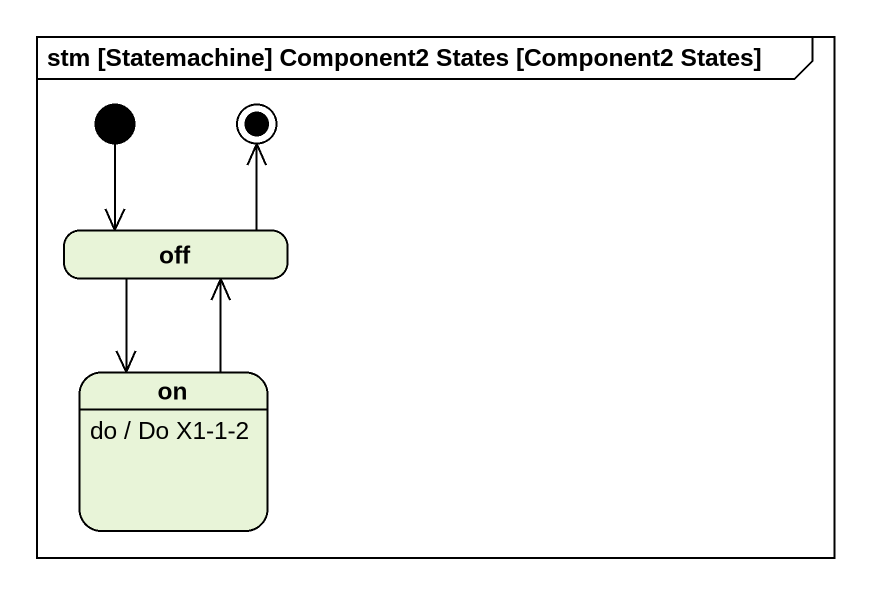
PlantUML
@startuml
mainframe stm [Statemachine] Component2 States [Component2 States]
hide empty description
state off
state "on" as on_
on_ : do / Do X1-1-2
[*] --> off
off --> on_
on_ -up-> off
off -up-> [*]
@enduml
